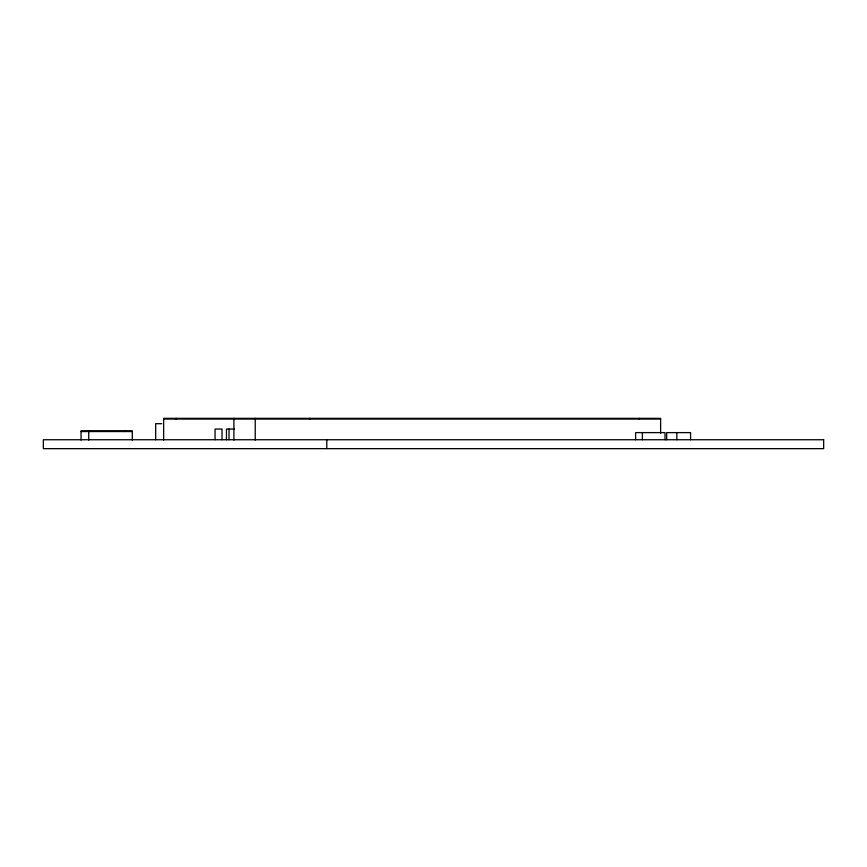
<?xml version="1.0" encoding="UTF-8"?>
<svg xmlns="http://www.w3.org/2000/svg" width="867" height="867" viewBox="0 0 867 867"><rect width="100%" height="100%" fill="white"/><g stroke="black" fill="none" stroke-linecap="round" stroke-linejoin="round"><path stroke-width="1.3" d="M163.646 419.064L660.621 419.064M161.75 423.692L155.681 423.692L155.681 439.742M234.383 429.046L226.471 429.046L226.471 439.742M81.043 431.538L132.293 431.538M690.566 439.742L690.566 432.611L666.669 432.611L666.669 439.742M676.834 432.611L676.834 439.742M665.011 439.742L665.011 432.611L635.609 432.611L635.609 439.742M660.621 433.522L660.621 418.349L163.646 418.349L163.646 440.1M642.393 432.611L642.393 439.742M639.282 418.349L639.282 419.064M326.794 439.742L326.794 448.651M309.822 418.349L309.822 419.064M255.234 418.349L255.234 440.1M233.895 418.349L233.895 440.1M229.018 429.046L229.018 439.742M222.017 439.742L222.017 429.046L215.059 429.046L215.059 439.742M176.12 418.349L176.12 419.064M132.293 440.1L132.293 430.823L81.043 430.823L81.043 440.1M124.599 430.823L124.599 431.538M88.737 430.823L88.737 440.1M823.65 439.742L43.35 439.742L43.35 448.651L823.65 448.651L823.65 439.742"/></g></svg>
